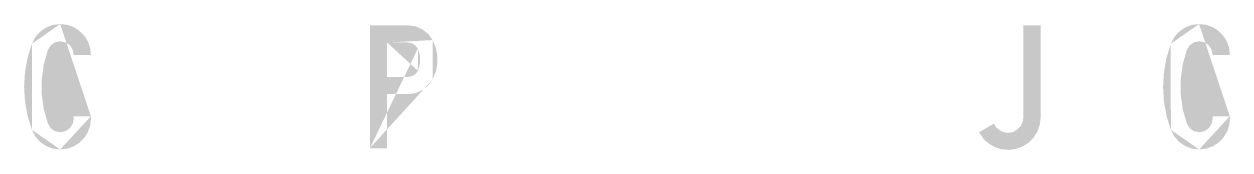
# Model space of a CAD drawing. Extents: x -332 to 1025, y -1312 to 226.
# Drawn here: x 487 to 1025, y -1312 to -1255 of the extents above.
import ezdxf

# ---------------------------------------------------------------- set-up
doc = ezdxf.new("R2010")
doc.units = 0
doc.header["$LTSCALE"] = 6
doc.header["$MEASUREMENT"] = 0
doc.layers.add('GREEN', color=84, linetype='CONTINUOUS')

msp = doc.modelspace()

# ---------------------------------------------------------------- hatches: boundary and pattern name
at = {"layer": 'GREEN'}
h = msp.add_hatch(color=256, dxfattribs=at)
h.paths.add_polyline_path([(516.61, -1297.59), (516.59, -1297.59)], flags=16)
edge = h.paths.add_edge_path()
edge.add_line((508.91, -1296.48), (516.61, -1296.48))
edge.add_line((516.61, -1296.48), (516.61, -1297.59))
edge.add_line((516.28, -1300.66), (516.61, -1297.59))
edge.add_line((516.28, -1300.66), (515.27, -1303.57))
edge.add_line((515.27, -1303.57), (513.62, -1306.18))
edge.add_line((513.62, -1306.18), (511.46, -1308.37))
edge.add_line((511.46, -1308.37), (508.85, -1310.02))
edge.add_line((508.85, -1310.02), (505.94, -1311.02))
edge.add_line((505.94, -1311.02), (502.87, -1311.36))
edge.add_line((502.87, -1311.36), (499.63, -1310.95))
edge.add_line((499.63, -1310.95), (496.56, -1309.79))
edge.add_line((496.56, -1309.79), (493.88, -1307.93))
edge.add_line((493.88, -1307.93), (491.74, -1305.45))
edge.add_line((491.74, -1305.45), (490.24, -1302.54))
edge.add_line((490.24, -1302.54), (488.31, -1296.28))
edge.add_line((488.31, -1296.28), (487.15, -1289.83))
edge.add_line((487.15, -1289.83), (486.76, -1283.29))
edge.add_line((486.76, -1283.29), (487.15, -1276.77))
edge.add_line((487.15, -1276.77), (488.31, -1270.32))
edge.add_line((488.31, -1270.32), (490.24, -1264.06))
edge.add_line((490.24, -1264.06), (491.74, -1261.15))
edge.add_line((491.74, -1261.15), (493.88, -1258.67))
edge.add_line((493.88, -1258.67), (496.56, -1256.82))
edge.add_line((496.56, -1256.82), (499.63, -1255.63))
edge.add_line((499.63, -1255.63), (502.87, -1255.24))
edge.add_line((502.87, -1255.24), (505.94, -1255.58))
edge.add_line((505.94, -1255.58), (508.85, -1256.58))
edge.add_line((508.85, -1256.58), (511.46, -1258.23))
edge.add_line((511.46, -1258.23), (513.62, -1260.4))
edge.add_line((513.62, -1260.4), (515.27, -1263.03))
edge.add_line((515.27, -1263.03), (516.28, -1265.94))
edge.add_line((516.28, -1265.94), (516.61, -1269.01))
edge.add_line((516.61, -1269.01), (508.91, -1269.01))
edge.add_line((508.91, -1269.01), (508.47, -1266.69))
edge.add_line((508.47, -1266.69), (507.15, -1264.7))
edge.add_line((507.15, -1264.7), (505.19, -1263.39))
edge.add_line((505.19, -1263.39), (502.87, -1262.95))
edge.add_line((502.87, -1262.95), (500.55, -1263.41))
edge.add_line((500.55, -1263.41), (498.62, -1264.78))
edge.add_line((498.62, -1264.78), (497.38, -1266.79))
edge.add_line((497.38, -1266.79), (495.55, -1273.26))
edge.add_line((495.55, -1273.26), (494.63, -1279.94))
edge.add_line((494.63, -1279.94), (494.63, -1286.66))
edge.add_line((494.63, -1286.66), (495.55, -1293.31))
edge.add_line((495.55, -1293.31), (497.38, -1299.78))
edge.add_line((497.38, -1299.78), (498.62, -1301.82))
edge.add_line((498.62, -1301.82), (500.55, -1303.16))
edge.add_line((500.55, -1303.16), (502.87, -1303.65))
edge.add_line((502.87, -1303.65), (505.19, -1303.19))
edge.add_line((505.19, -1303.19), (507.15, -1301.87))
edge.add_line((507.15, -1301.87), (508.47, -1299.91))
edge.add_line((508.47, -1299.91), (508.91, -1297.59))
edge.add_line((508.91, -1297.59), (508.91, -1296.48))
edge = h.paths.add_edge_path(flags=16)
edge.add_line((516.61, -1296.48), (516.59, -1296.48))
edge.add_line((502.87, -1255.24), (502.85, -1255.24))
edge.add_line((490.24, -1264.06), (490.22, -1264.06))
edge.add_line((490.24, -1302.54), (490.22, -1302.54))
edge.add_line((502.87, -1311.36), (502.85, -1311.36))
h = msp.add_hatch(color=256, dxfattribs=at)
h.paths.add_polyline_path([(658.28, -1263.49), (658.25, -1263.49)], flags=16)
edge = h.paths.add_edge_path(flags=17)
edge.add_line((648.92, -1278.91), (648.92, -1263.49))
edge.add_line((648.92, -1263.49), (658.28, -1263.49))
edge.add_line((660.03, -1263.85), (658.28, -1263.49))
edge.add_line((660.03, -1263.85), (661.57, -1264.81))
edge.add_line((661.57, -1264.81), (662.66, -1266.25))
edge.add_line((662.66, -1266.25), (663.66, -1269.5))
edge.add_line((663.66, -1269.5), (663.66, -1272.9))
edge.add_line((663.66, -1272.9), (662.66, -1276.15))
edge.add_line((662.66, -1276.15), (661.57, -1277.59))
edge.add_line((661.57, -1277.59), (660.03, -1278.54))
edge.add_line((660.03, -1278.54), (658.28, -1278.91))
edge.add_line((658.28, -1278.91), (648.92, -1278.91))
h.paths.add_polyline_path([(658.25, -1255.81), (658.28, -1255.81)], flags=16)
edge = h.paths.add_edge_path()
edge.add_line((648.92, -1310.79), (641.24, -1310.79))
edge.add_line((641.24, -1310.79), (641.24, -1255.81))
edge.add_line((641.24, -1255.81), (658.28, -1255.81))
edge.add_line((661.57, -1256.25), (658.28, -1255.81))
edge.add_line((661.57, -1256.25), (664.67, -1257.59))
edge.add_line((664.67, -1257.59), (667.3, -1259.68))
edge.add_line((667.3, -1259.68), (669.26, -1262.41))
edge.add_line((669.26, -1262.41), (670.65, -1265.79))
edge.add_line((670.65, -1265.79), (671.37, -1269.37))
edge.add_line((671.37, -1269.37), (671.37, -1273.03))
edge.add_line((671.37, -1273.03), (670.65, -1276.61))
edge.add_line((670.65, -1276.61), (669.26, -1279.99))
edge.add_line((669.26, -1279.99), (667.3, -1282.72))
edge.add_line((667.3, -1282.72), (664.67, -1284.81))
edge.add_line((664.67, -1284.81), (661.57, -1286.15))
edge.add_line((661.57, -1286.15), (658.28, -1286.59))
edge.add_line((658.28, -1286.59), (648.92, -1286.59))
edge.add_line((648.92, -1286.59), (648.92, -1310.79))
edge = h.paths.add_edge_path()
edge.add_line((648.92, -1263.49), (648.89, -1263.49))
edge.add_line((662.66, -1276.15), (662.63, -1276.15))
edge.add_line((662.66, -1266.25), (662.63, -1266.25))
edge.add_line((641.24, -1310.79), (641.21, -1310.79))
edge.add_line((669.26, -1279.99), (669.23, -1279.99))
edge.add_line((669.26, -1262.41), (669.23, -1262.41))
h = msp.add_hatch(color=256, dxfattribs=at)
h.paths.add_polyline_path([(658.28, -1263.49), (658.25, -1263.49)], flags=16)
edge = h.paths.add_edge_path(flags=17)
edge.add_line((648.92, -1278.91), (648.92, -1263.49))
edge.add_line((648.92, -1263.49), (658.28, -1263.49))
edge.add_line((660.03, -1263.85), (658.28, -1263.49))
edge.add_line((660.03, -1263.85), (661.57, -1264.81))
edge.add_line((661.57, -1264.81), (662.66, -1266.25))
edge.add_line((662.66, -1266.25), (663.66, -1269.5))
edge.add_line((663.66, -1269.5), (663.66, -1272.9))
edge.add_line((663.66, -1272.9), (662.66, -1276.15))
edge.add_line((662.66, -1276.15), (661.57, -1277.59))
edge.add_line((661.57, -1277.59), (660.03, -1278.54))
edge.add_line((660.03, -1278.54), (658.28, -1278.91))
edge.add_line((658.28, -1278.91), (648.92, -1278.91))
h.paths.add_polyline_path([(658.25, -1255.81), (658.28, -1255.81)], flags=16)
edge = h.paths.add_edge_path()
edge.add_line((648.92, -1310.79), (641.24, -1310.79))
edge.add_line((641.24, -1310.79), (641.24, -1255.81))
edge.add_line((641.24, -1255.81), (658.28, -1255.81))
edge.add_line((661.57, -1256.25), (658.28, -1255.81))
edge.add_line((661.57, -1256.25), (664.67, -1257.59))
edge.add_line((664.67, -1257.59), (667.3, -1259.68))
edge.add_line((667.3, -1259.68), (669.26, -1262.41))
edge.add_line((669.26, -1262.41), (670.65, -1265.79))
edge.add_line((670.65, -1265.79), (671.37, -1269.37))
edge.add_line((671.37, -1269.37), (671.37, -1273.03))
edge.add_line((671.37, -1273.03), (670.65, -1276.61))
edge.add_line((670.65, -1276.61), (669.26, -1279.99))
edge.add_line((669.26, -1279.99), (667.3, -1282.72))
edge.add_line((667.3, -1282.72), (664.67, -1284.81))
edge.add_line((664.67, -1284.81), (661.57, -1286.15))
edge.add_line((661.57, -1286.15), (658.28, -1286.59))
edge.add_line((658.28, -1286.59), (648.92, -1286.59))
edge.add_line((648.92, -1286.59), (648.92, -1310.79))
edge = h.paths.add_edge_path()
edge.add_line((648.92, -1263.49), (648.89, -1263.49))
edge.add_line((662.66, -1276.15), (662.63, -1276.15))
edge.add_line((662.66, -1266.25), (662.63, -1266.25))
edge.add_line((641.24, -1310.79), (641.21, -1310.79))
edge.add_line((669.26, -1279.99), (669.23, -1279.99))
edge.add_line((669.26, -1262.41), (669.23, -1262.41))
h = msp.add_hatch(color=256, dxfattribs=at)
h.paths.add_polyline_path([(933.15, -1297.05), (933.12, -1297.05)], flags=16)
edge = h.paths.add_edge_path()
edge.add_line((933.15, -1255.81), (933.15, -1297.05))
edge.add_line((932.81, -1299.09), (933.15, -1297.05))
edge.add_line((932.81, -1299.09), (931.91, -1300.97))
edge.add_line((931.91, -1300.97), (930.47, -1302.46))
edge.add_line((930.47, -1302.46), (928.66, -1303.5))
edge.add_line((928.66, -1303.5), (926.63, -1303.91))
edge.add_line((926.63, -1303.91), (924.56, -1303.7))
edge.add_line((924.56, -1303.7), (922.66, -1302.9))
edge.add_line((922.66, -1302.9), (921.06, -1301.56))
edge.add_line((921.06, -1301.56), (919.95, -1299.78))
edge.add_line((919.95, -1299.78), (913.35, -1303.65))
edge.add_line((913.35, -1303.65), (915.13, -1306.33))
edge.add_line((915.13, -1306.33), (917.45, -1308.57))
edge.add_line((917.45, -1308.57), (920.21, -1310.25))
edge.add_line((920.21, -1310.25), (923.28, -1311.25))
edge.add_line((923.28, -1311.25), (926.5, -1311.56))
edge.add_line((926.5, -1311.56), (929.69, -1311.18))
edge.add_line((929.69, -1311.18), (932.71, -1310.07))
edge.add_line((932.71, -1310.07), (935.44, -1308.34))
edge.add_line((935.44, -1308.34), (937.71, -1306.05))
edge.add_line((937.71, -1306.05), (939.41, -1303.29))
edge.add_line((939.41, -1303.29), (940.47, -1300.25))
edge.add_line((940.47, -1300.25), (940.83, -1297.05))
edge.add_line((940.83, -1297.05), (940.83, -1255.81))
edge.add_line((940.83, -1255.81), (933.15, -1255.81))
edge = h.paths.add_edge_path(flags=16)
edge.add_line((940.83, -1297.05), (940.8, -1297.05))
edge.add_line((940.83, -1297.05), (940.8, -1297.05))
edge = h.paths.add_edge_path(flags=16)
edge.add_line((919.95, -1299.78), (919.92, -1299.78))
h = msp.add_hatch(color=256, dxfattribs=at)
h.paths.add_polyline_path([(1025.37, -1297.59), (1025.35, -1297.59)], flags=16)
edge = h.paths.add_edge_path()
edge.add_line((1017.69, -1296.48), (1025.37, -1296.48))
edge.add_line((1025.37, -1296.48), (1025.37, -1297.59))
edge.add_line((1025.04, -1300.66), (1025.37, -1297.59))
edge.add_line((1025.04, -1300.66), (1024.03, -1303.57))
edge.add_line((1024.03, -1303.57), (1022.41, -1306.18))
edge.add_line((1022.41, -1306.18), (1020.22, -1308.37))
edge.add_line((1020.22, -1308.37), (1017.61, -1310.02))
edge.add_line((1017.61, -1310.02), (1014.7, -1311.02))
edge.add_line((1014.7, -1311.02), (1011.63, -1311.36))
edge.add_line((1011.63, -1311.36), (1008.39, -1310.95))
edge.add_line((1008.39, -1310.95), (1005.35, -1309.79))
edge.add_line((1005.35, -1309.79), (1002.64, -1307.93))
edge.add_line((1002.64, -1307.93), (1000.5, -1305.45))
edge.add_line((1000.5, -1305.45), (999, -1302.54))
edge.add_line((999, -1302.54), (997.07, -1296.28))
edge.add_line((997.07, -1296.28), (995.91, -1289.83))
edge.add_line((995.91, -1289.83), (995.52, -1283.29))
edge.add_line((995.52, -1283.29), (995.91, -1276.77))
edge.add_line((995.91, -1276.77), (997.07, -1270.32))
edge.add_line((997.07, -1270.32), (999, -1264.06))
edge.add_line((999, -1264.06), (1000.5, -1261.15))
edge.add_line((1000.5, -1261.15), (1002.64, -1258.67))
edge.add_line((1002.64, -1258.67), (1005.35, -1256.82))
edge.add_line((1005.35, -1256.82), (1008.39, -1255.63))
edge.add_line((1008.39, -1255.63), (1011.63, -1255.24))
edge.add_line((1011.63, -1255.24), (1014.7, -1255.58))
edge.add_line((1014.7, -1255.58), (1017.61, -1256.58))
edge.add_line((1017.61, -1256.58), (1020.22, -1258.23))
edge.add_line((1020.22, -1258.23), (1022.41, -1260.4))
edge.add_line((1022.41, -1260.4), (1024.03, -1263.03))
edge.add_line((1024.03, -1263.03), (1025.04, -1265.94))
edge.add_line((1025.04, -1265.94), (1025.37, -1269.01))
edge.add_line((1025.37, -1269.01), (1017.69, -1269.01))
edge.add_line((1017.69, -1269.01), (1017.23, -1266.69))
edge.add_line((1017.23, -1266.69), (1015.91, -1264.7))
edge.add_line((1015.91, -1264.7), (1013.95, -1263.39))
edge.add_line((1013.95, -1263.39), (1011.63, -1262.95))
edge.add_line((1011.63, -1262.95), (1009.31, -1263.41))
edge.add_line((1009.31, -1263.41), (1007.38, -1264.78))
edge.add_line((1007.38, -1264.78), (1006.14, -1266.79))
edge.add_line((1006.14, -1266.79), (1004.31, -1273.26))
edge.add_line((1004.31, -1273.26), (1003.41, -1279.94))
edge.add_line((1003.41, -1279.94), (1003.41, -1286.66))
edge.add_line((1003.41, -1286.66), (1004.31, -1293.31))
edge.add_line((1004.31, -1293.31), (1006.14, -1299.78))
edge.add_line((1006.14, -1299.78), (1007.38, -1301.82))
edge.add_line((1007.38, -1301.82), (1009.31, -1303.16))
edge.add_line((1009.31, -1303.16), (1011.63, -1303.65))
edge.add_line((1011.63, -1303.65), (1013.95, -1303.19))
edge.add_line((1013.95, -1303.19), (1015.91, -1301.87))
edge.add_line((1015.91, -1301.87), (1017.23, -1299.91))
edge.add_line((1017.23, -1299.91), (1017.69, -1297.59))
edge.add_line((1017.69, -1297.59), (1017.69, -1296.48))
edge = h.paths.add_edge_path(flags=16)
edge.add_line((1025.37, -1296.48), (1025.35, -1296.48))
edge.add_line((1011.63, -1255.24), (1011.61, -1255.24))
edge.add_line((999, -1264.06), (998.98, -1264.06))
edge.add_line((999, -1302.54), (998.98, -1302.54))
edge.add_line((1011.63, -1311.36), (1011.61, -1311.36))

doc.saveas('drawing.dxf')
